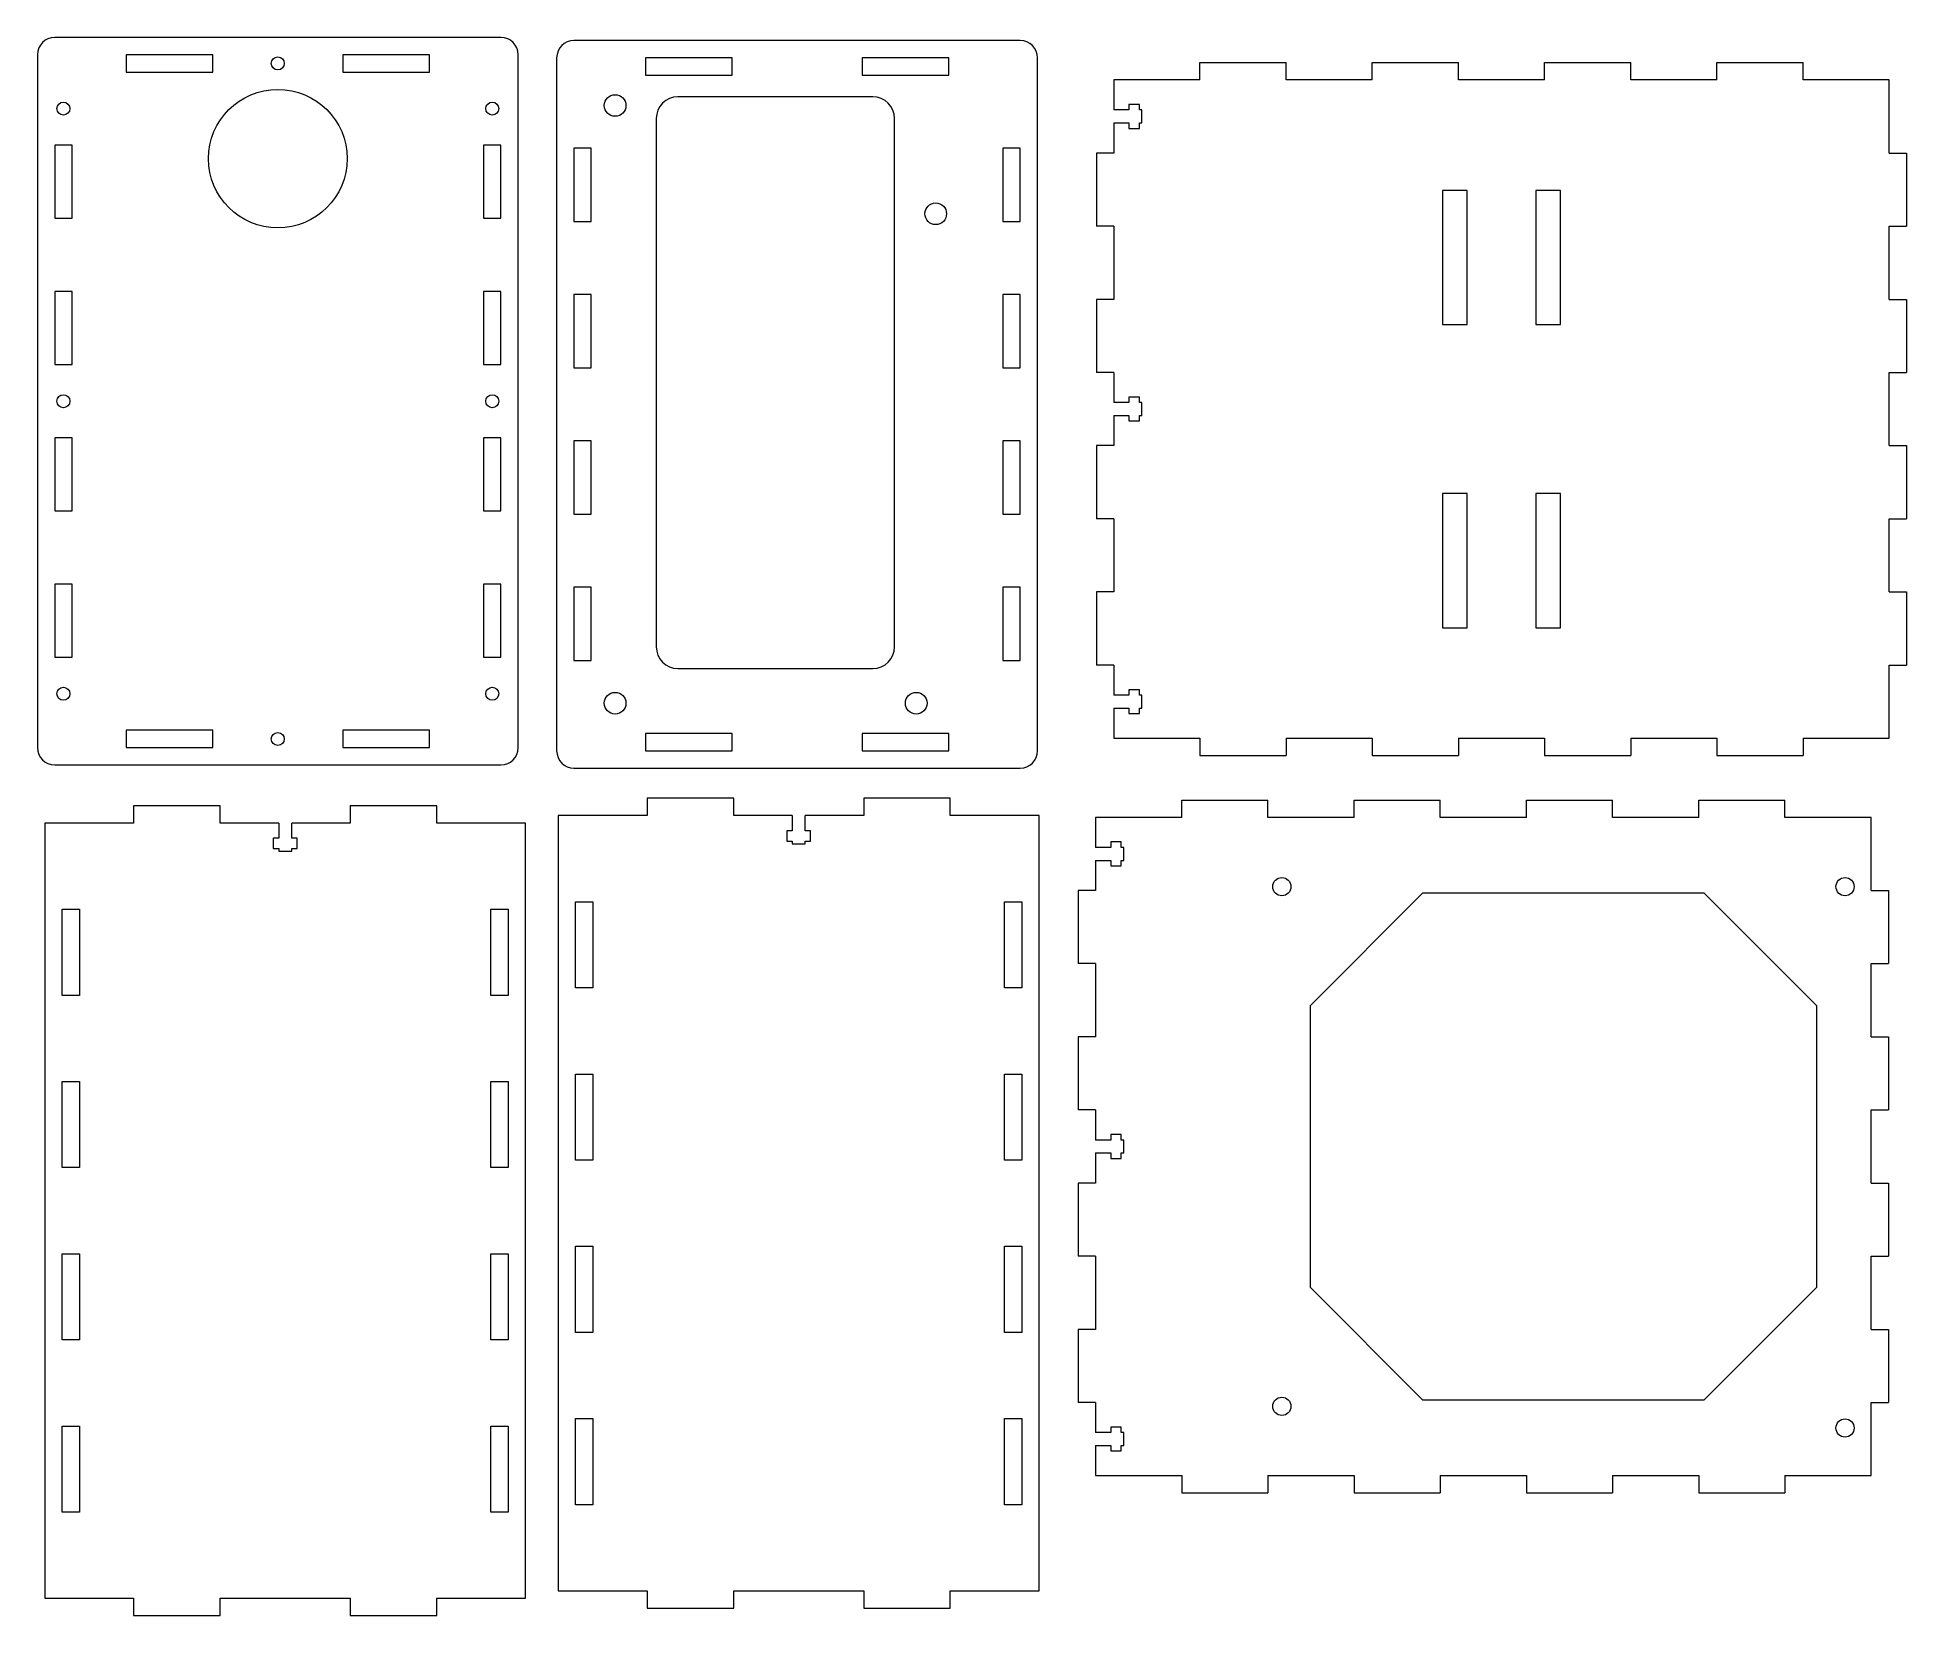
# Model space of a CAD drawing. Header units: millimetres. Extents: x 11 to 443, y 228 to 592.
import ezdxf

# ---------------------------------------------------------------- set-up
doc = ezdxf.new("R2010")
doc.units = ezdxf.units.MM

msp = doc.modelspace()

# ---------------------------------------------------------------- linework, layer by layer
at = {"color": 7, "linetype": 'Continuous', "lineweight": 15}
for p, q in [((118.5, 592.46), (15.5, 592.46)), ((238.36, 591.73), (135.36, 591.73)), ((11.5, 588.46), (11.5, 428.46)), ((52, 588.46), (32, 588.46)), ((32, 588.46), (32, 584.46)), ((52, 584.46), (52, 588.46)), ((102, 588.46), (82, 588.46)), ((82, 588.46), (82, 584.46)), ((102, 584.46), (102, 588.46)), ((122.5, 428.46), (122.5, 588.46)), ((131.36, 587.73), (131.36, 427.73)), ((171.86, 587.73), (151.86, 587.73)), ((151.86, 587.73), (151.86, 583.73)), ((171.86, 583.73), (171.86, 587.73)), ((221.86, 587.73), (201.86, 587.73)), ((201.86, 587.73), (201.86, 583.73)), ((221.86, 583.73), (221.86, 587.73)), ((242.36, 427.73), (242.36, 587.73)), ((32, 584.46), (52, 584.46)), ((82, 584.46), (102, 584.46)), ((151.86, 583.73), (171.86, 583.73)), ((201.86, 583.73), (221.86, 583.73)), ((259.97, 582.64), (259.97, 575.69)), ((279.86, 582.64), (259.97, 582.64)), ((279.86, 586.64), (299.75, 586.64)), ((279.86, 582.64), (279.86, 586.64)), ((299.75, 582.64), (299.75, 586.64)), ((319.64, 582.64), (299.75, 582.64)), ((319.64, 582.64), (319.64, 586.64)), ((319.64, 586.64), (339.53, 586.64)), ((339.53, 582.64), (339.53, 586.64)), ((359.41, 582.64), (339.53, 582.64)), ((359.41, 582.64), (359.41, 586.64)), ((359.41, 586.64), (379.3, 586.64)), ((379.3, 582.64), (379.3, 586.64)), ((399.19, 582.64), (379.3, 582.64)), ((399.19, 582.64), (399.19, 586.64)), ((399.19, 586.64), (419.08, 586.64)), ((419.08, 582.64), (419.08, 586.64)), ((438.97, 582.64), (419.08, 582.64)), ((438.97, 565.75), (438.97, 582.64)), ((204.36, 578.73), (159.36, 578.73)), ((263.47, 575.69), (259.97, 575.69)), ((265.87, 576.94), (263.47, 576.94)), ((263.47, 576.94), (263.47, 575.69)), ((265.87, 575.69), (265.87, 576.94)), ((266.47, 575.69), (265.87, 575.69)), ((266.47, 572.69), (266.47, 575.69)), ((154.36, 573.73), (154.36, 451.73)), ((209.36, 451.73), (209.36, 573.73)), ((259.97, 572.69), (263.47, 572.69)), ((259.97, 572.69), (259.97, 565.75)), ((263.47, 572.69), (263.47, 571.44)), ((263.47, 571.44), (265.87, 571.44)), ((265.87, 571.44), (265.87, 572.69)), ((265.87, 572.69), (266.47, 572.69)), ((19.5, 567.57), (15.5, 567.57)), ((15.5, 567.57), (15.5, 550.68)), ((19.5, 550.68), (19.5, 567.57)), ((118.5, 567.57), (114.5, 567.57)), ((114.5, 567.57), (114.5, 550.68)), ((118.5, 550.68), (118.5, 567.57)), ((139.36, 566.84), (135.36, 566.84)), ((135.36, 566.84), (135.36, 549.95)), ((139.36, 549.95), (139.36, 566.84)), ((238.36, 566.84), (234.36, 566.84)), ((234.36, 566.84), (234.36, 549.95)), ((238.36, 549.95), (238.36, 566.84)), ((255.97, 565.75), (255.97, 548.86)), ((259.97, 565.75), (255.97, 565.75)), ((438.97, 565.75), (442.97, 565.75)), ((442.97, 565.75), (442.97, 548.86)), ((341.57, 557.14), (335.87, 557.14)), ((335.87, 557.14), (335.87, 526.14)), ((341.57, 526.14), (341.57, 557.14)), ((363.07, 557.14), (357.37, 557.14)), ((357.37, 557.14), (357.37, 526.14)), ((363.07, 526.14), (363.07, 557.14)), ((15.5, 550.68), (19.5, 550.68)), ((114.5, 550.68), (118.5, 550.68)), ((135.36, 549.95), (139.36, 549.95)), ((234.36, 549.95), (238.36, 549.95)), ((259.97, 548.86), (255.97, 548.86)), ((259.97, 548.86), (259.97, 531.97)), ((438.97, 548.86), (442.97, 548.86)), ((438.97, 531.97), (438.97, 548.86)), ((19.5, 533.79), (15.5, 533.79)), ((15.5, 533.79), (15.5, 516.9)), ((19.5, 516.9), (19.5, 533.79)), ((118.5, 533.79), (114.5, 533.79)), ((114.5, 533.79), (114.5, 516.9)), ((118.5, 516.9), (118.5, 533.79)), ((139.36, 533.06), (135.36, 533.06)), ((135.36, 533.06), (135.36, 516.17)), ((139.36, 516.17), (139.36, 533.06)), ((238.36, 533.06), (234.36, 533.06)), ((234.36, 533.06), (234.36, 516.17)), ((238.36, 516.17), (238.36, 533.06)), ((255.97, 531.97), (255.97, 515.08)), ((259.97, 531.97), (255.97, 531.97)), ((438.97, 531.97), (442.97, 531.97)), ((442.97, 531.97), (442.97, 515.08)), ((335.87, 526.14), (341.57, 526.14)), ((357.37, 526.14), (363.07, 526.14)), ((15.5, 516.9), (19.5, 516.9)), ((114.5, 516.9), (118.5, 516.9)), ((135.36, 516.17), (139.36, 516.17)), ((234.36, 516.17), (238.36, 516.17)), ((259.97, 515.08), (255.97, 515.08)), ((259.97, 515.08), (259.97, 508.14)), ((438.97, 515.08), (442.97, 515.08)), ((438.97, 498.19), (438.97, 515.08)), ((265.87, 509.39), (263.47, 509.39)), ((263.47, 509.39), (263.47, 508.14)), ((265.87, 508.14), (265.87, 509.39)), ((263.47, 508.14), (259.97, 508.14)), ((259.97, 505.14), (259.97, 498.19)), ((259.97, 505.14), (263.47, 505.14)), ((263.47, 505.14), (263.47, 503.89)), ((266.47, 508.14), (265.87, 508.14)), ((265.87, 503.89), (265.87, 505.14)), ((265.87, 505.14), (266.47, 505.14)), ((266.47, 505.14), (266.47, 508.14)), ((263.47, 503.89), (265.87, 503.89)), ((19.5, 500.01), (15.5, 500.01)), ((15.5, 500.01), (15.5, 483.13)), ((19.5, 483.13), (19.5, 500.01)), ((118.5, 500.01), (114.5, 500.01)), ((114.5, 500.01), (114.5, 483.13)), ((118.5, 483.13), (118.5, 500.01)), ((139.36, 499.29), (135.36, 499.29)), ((135.36, 499.29), (135.36, 482.4)), ((139.36, 482.4), (139.36, 499.29)), ((238.36, 499.29), (234.36, 499.29)), ((234.36, 499.29), (234.36, 482.4)), ((238.36, 482.4), (238.36, 499.29)), ((255.97, 498.19), (255.97, 481.3)), ((259.97, 498.19), (255.97, 498.19)), ((438.97, 498.19), (442.97, 498.19)), ((442.97, 498.19), (442.97, 481.3)), ((341.57, 487.14), (335.87, 487.14)), ((335.87, 487.14), (335.87, 456.14)), ((341.57, 456.14), (341.57, 487.14)), ((357.37, 487.14), (357.37, 456.14)), ((363.07, 487.14), (357.37, 487.14)), ((363.07, 456.14), (363.07, 487.14)), ((15.5, 483.13), (19.5, 483.13)), ((114.5, 483.13), (118.5, 483.13)), ((135.36, 482.4), (139.36, 482.4)), ((234.36, 482.4), (238.36, 482.4)), ((259.97, 481.3), (255.97, 481.3)), ((259.97, 481.3), (259.97, 464.41)), ((438.97, 481.3), (442.97, 481.3)), ((438.97, 464.41), (438.97, 481.3)), ((19.5, 466.24), (15.5, 466.24)), ((15.5, 466.24), (15.5, 449.35)), ((19.5, 449.35), (19.5, 466.24)), ((118.5, 466.24), (114.5, 466.24)), ((114.5, 466.24), (114.5, 449.35)), ((118.5, 449.35), (118.5, 466.24)), ((139.36, 465.51), (135.36, 465.51)), ((135.36, 465.51), (135.36, 448.62)), ((139.36, 448.62), (139.36, 465.51)), ((238.36, 465.51), (234.36, 465.51)), ((234.36, 465.51), (234.36, 448.62)), ((238.36, 448.62), (238.36, 465.51)), ((255.97, 464.41), (255.97, 447.52)), ((259.97, 464.41), (255.97, 464.41)), ((438.97, 464.41), (442.97, 464.41)), ((442.97, 464.41), (442.97, 447.52)), ((335.87, 456.14), (341.57, 456.14)), ((357.37, 456.14), (363.07, 456.14)), ((15.5, 449.35), (19.5, 449.35)), ((114.5, 449.35), (118.5, 449.35)), ((135.36, 448.62), (139.36, 448.62)), ((159.36, 446.73), (204.36, 446.73)), ((234.36, 448.62), (238.36, 448.62)), ((259.97, 447.52), (255.97, 447.52)), ((259.97, 447.52), (259.97, 440.58)), ((438.97, 447.52), (442.97, 447.52)), ((438.97, 430.64), (438.97, 447.52)), ((263.47, 440.58), (259.97, 440.58)), ((265.87, 441.83), (263.47, 441.83)), ((263.47, 441.83), (263.47, 440.58)), ((265.87, 440.58), (265.87, 441.83)), ((266.47, 440.58), (265.87, 440.58)), ((266.47, 437.58), (266.47, 440.58)), ((259.97, 437.58), (259.97, 430.64)), ((259.97, 437.58), (263.47, 437.58)), ((263.47, 437.58), (263.47, 436.33)), ((263.47, 436.33), (265.87, 436.33)), ((265.87, 436.33), (265.87, 437.58)), ((265.87, 437.58), (266.47, 437.58)), ((52, 432.46), (32, 432.46)), ((32, 432.46), (32, 428.46)), ((52, 428.46), (52, 432.46)), ((102, 432.46), (82, 432.46)), ((82, 432.46), (82, 428.46)), ((102, 428.46), (102, 432.46)), ((171.86, 431.73), (151.86, 431.73)), ((151.86, 431.73), (151.86, 427.73)), ((171.86, 427.73), (171.86, 431.73)), ((221.86, 431.73), (201.86, 431.73)), ((201.86, 431.73), (201.86, 427.73)), ((221.86, 427.73), (221.86, 431.73)), ((32, 428.46), (52, 428.46)), ((82, 428.46), (102, 428.46)), ((151.86, 427.73), (171.86, 427.73)), ((201.86, 427.73), (221.86, 427.73)), ((259.97, 430.64), (279.86, 430.64)), ((279.86, 430.64), (279.86, 426.64)), ((299.75, 430.64), (319.64, 430.64)), ((299.75, 430.64), (299.75, 426.64)), ((319.64, 430.64), (319.64, 426.64)), ((339.53, 430.64), (359.41, 430.64)), ((339.53, 430.64), (339.53, 426.64)), ((359.41, 430.64), (359.41, 426.64)), ((379.3, 430.64), (399.19, 430.64)), ((379.3, 430.64), (379.3, 426.64)), ((399.19, 430.64), (399.19, 426.64)), ((419.08, 430.64), (419.08, 426.64)), ((419.08, 430.64), (438.97, 430.64)), ((15.5, 424.46), (118.5, 424.46)), ((135.36, 423.73), (238.36, 423.73)), ((279.86, 426.64), (299.75, 426.64)), ((319.64, 426.64), (339.53, 426.64)), ((359.41, 426.64), (379.3, 426.64)), ((399.19, 426.64), (419.08, 426.64)), ((33.7, 415.05), (33.7, 411.05)), ((53.7, 415.05), (33.7, 415.05)), ((53.7, 411.05), (53.7, 415.05)), ((83.7, 415.05), (83.7, 411.05)), ((103.7, 415.05), (83.7, 415.05)), ((103.7, 411.05), (103.7, 415.05)), ((152.23, 416.77), (152.23, 412.77)), ((172.23, 416.77), (152.23, 416.77)), ((172.23, 412.77), (172.23, 416.77)), ((202.23, 416.77), (202.23, 412.77)), ((222.23, 416.77), (202.23, 416.77)), ((222.23, 412.77), (222.23, 416.77)), ((275.65, 416.37), (295.53, 416.37)), ((275.65, 412.37), (275.65, 416.37)), ((295.53, 412.37), (295.53, 416.37)), ((315.42, 412.37), (315.42, 416.37)), ((315.42, 416.37), (335.31, 416.37)), ((335.31, 412.37), (335.31, 416.37)), ((355.2, 412.37), (355.2, 416.37)), ((355.2, 416.37), (375.09, 416.37)), ((375.09, 412.37), (375.09, 416.37)), ((394.98, 412.37), (394.98, 416.37)), ((394.98, 416.37), (414.87, 416.37)), ((414.87, 412.37), (414.87, 416.37)), ((13.2, 411.05), (13.2, 232.05)), ((33.7, 411.05), (13.2, 411.05)), ((67.2, 411.05), (53.7, 411.05)), ((67.2, 411.05), (67.2, 407.55)), ((70.2, 407.55), (70.2, 411.05)), ((83.7, 411.05), (70.2, 411.05)), ((124.2, 411.05), (103.7, 411.05)), ((124.2, 232.05), (124.2, 411.05)), ((131.73, 412.77), (131.73, 233.77)), ((152.23, 412.77), (131.73, 412.77)), ((185.73, 412.77), (172.23, 412.77)), ((185.73, 412.77), (185.73, 409.27)), ((188.73, 409.27), (188.73, 412.77)), ((202.23, 412.77), (188.73, 412.77)), ((242.73, 412.77), (222.23, 412.77)), ((242.73, 233.77), (242.73, 412.77)), ((255.76, 412.37), (255.76, 405.43)), ((275.65, 412.37), (255.76, 412.37)), ((315.42, 412.37), (295.53, 412.37)), ((355.2, 412.37), (335.31, 412.37)), ((394.98, 412.37), (375.09, 412.37)), ((434.76, 412.37), (414.87, 412.37)), ((434.76, 395.49), (434.76, 412.37)), ((65.95, 407.55), (65.95, 405.15)), ((67.2, 407.55), (65.95, 407.55)), ((71.45, 407.55), (70.2, 407.55)), ((71.45, 405.15), (71.45, 407.55)), ((184.48, 409.27), (184.48, 406.87)), ((185.73, 409.27), (184.48, 409.27)), ((184.48, 406.87), (185.73, 406.87)), ((185.73, 406.87), (185.73, 406.27)), ((185.73, 406.27), (188.73, 406.27)), ((189.98, 409.27), (188.73, 409.27)), ((188.73, 406.27), (188.73, 406.87)), ((188.73, 406.87), (189.98, 406.87)), ((189.98, 406.87), (189.98, 409.27)), ((261.66, 406.68), (259.26, 406.68)), ((259.26, 406.68), (259.26, 405.43)), ((261.66, 405.43), (261.66, 406.68)), ((65.95, 405.15), (67.2, 405.15)), ((67.2, 405.15), (67.2, 404.55)), ((67.2, 404.55), (70.2, 404.55)), ((70.2, 404.55), (70.2, 405.15)), ((70.2, 405.15), (71.45, 405.15)), ((259.26, 405.43), (255.76, 405.43)), ((255.76, 402.43), (259.26, 402.43)), ((255.76, 402.43), (255.76, 395.49)), ((259.26, 402.43), (259.26, 401.18)), ((262.26, 405.43), (261.66, 405.43)), ((261.66, 401.18), (261.66, 402.43)), ((261.66, 402.43), (262.26, 402.43)), ((262.26, 402.43), (262.26, 405.43)), ((259.26, 401.18), (261.66, 401.18)), ((135.73, 392.88), (139.73, 392.88)), ((135.73, 372.99), (135.73, 392.88)), ((139.73, 392.88), (139.73, 372.99)), ((234.73, 392.88), (238.73, 392.88)), ((234.73, 372.99), (234.73, 392.88)), ((238.73, 392.88), (238.73, 372.99)), ((251.76, 395.49), (251.76, 378.6)), ((255.76, 395.49), (251.76, 395.49)), ((331.26, 394.87), (305.26, 368.87)), ((396.26, 394.87), (331.26, 394.87)), ((422.26, 368.87), (396.26, 394.87)), ((434.76, 395.49), (438.76, 395.49)), ((438.76, 395.49), (438.76, 378.6)), ((17.2, 391.16), (21.2, 391.16)), ((17.2, 371.27), (17.2, 391.16)), ((21.2, 391.16), (21.2, 371.27)), ((116.2, 391.16), (120.2, 391.16)), ((116.2, 371.27), (116.2, 391.16)), ((120.2, 391.16), (120.2, 371.27)), ((255.76, 378.6), (251.76, 378.6)), ((255.76, 378.6), (255.76, 361.71)), ((434.76, 361.71), (434.76, 378.6)), ((434.76, 378.6), (438.76, 378.6)), ((21.2, 371.27), (17.2, 371.27)), ((120.2, 371.27), (116.2, 371.27)), ((139.73, 372.99), (135.73, 372.99)), ((238.73, 372.99), (234.73, 372.99)), ((305.26, 368.87), (305.26, 303.87)), ((422.26, 303.87), (422.26, 368.87)), ((251.76, 361.71), (251.76, 344.82)), ((255.76, 361.71), (251.76, 361.71)), ((434.76, 361.71), (438.76, 361.71)), ((438.76, 361.71), (438.76, 344.82)), ((17.2, 351.39), (21.2, 351.39)), ((17.2, 331.5), (17.2, 351.39)), ((21.2, 351.39), (21.2, 331.5)), ((116.2, 351.39), (120.2, 351.39)), ((116.2, 331.5), (116.2, 351.39)), ((120.2, 351.39), (120.2, 331.5)), ((135.73, 353.1), (139.73, 353.1)), ((135.73, 333.22), (135.73, 353.1)), ((139.73, 353.1), (139.73, 333.22)), ((234.73, 353.1), (238.73, 353.1)), ((234.73, 333.22), (234.73, 353.1)), ((238.73, 353.1), (238.73, 333.22)), ((255.76, 344.82), (251.76, 344.82)), ((255.76, 344.82), (255.76, 337.87)), ((434.76, 344.82), (438.76, 344.82)), ((434.76, 327.93), (434.76, 344.82)), ((259.26, 337.87), (255.76, 337.87)), ((261.66, 339.12), (259.26, 339.12)), ((259.26, 339.12), (259.26, 337.87)), ((261.66, 337.87), (261.66, 339.12)), ((262.26, 337.87), (261.66, 337.87)), ((262.26, 334.87), (262.26, 337.87)), ((139.73, 333.22), (135.73, 333.22)), ((238.73, 333.22), (234.73, 333.22)), ((255.76, 334.87), (255.76, 327.93)), ((255.76, 334.87), (259.26, 334.87)), ((259.26, 334.87), (259.26, 333.62)), ((259.26, 333.62), (261.66, 333.62)), ((261.66, 333.62), (261.66, 334.87)), ((261.66, 334.87), (262.26, 334.87)), ((21.2, 331.5), (17.2, 331.5)), ((120.2, 331.5), (116.2, 331.5)), ((251.76, 327.93), (251.76, 311.04)), ((255.76, 327.93), (251.76, 327.93)), ((434.76, 327.93), (438.76, 327.93)), ((438.76, 327.93), (438.76, 311.04)), ((17.2, 311.61), (21.2, 311.61)), ((17.2, 291.72), (17.2, 311.61)), ((21.2, 311.61), (21.2, 291.72)), ((116.2, 311.61), (120.2, 311.61)), ((116.2, 291.72), (116.2, 311.61)), ((120.2, 311.61), (120.2, 291.72)), ((135.73, 313.33), (139.73, 313.33)), ((135.73, 293.44), (135.73, 313.33)), ((139.73, 313.33), (139.73, 293.44)), ((234.73, 313.33), (238.73, 313.33)), ((234.73, 293.44), (234.73, 313.33)), ((238.73, 313.33), (238.73, 293.44)), ((255.76, 311.04), (251.76, 311.04)), ((255.76, 311.04), (255.76, 294.15)), ((434.76, 311.04), (438.76, 311.04)), ((434.76, 294.15), (434.76, 311.04)), ((305.26, 303.87), (331.26, 277.87)), ((396.26, 277.87), (422.26, 303.87)), ((139.73, 293.44), (135.73, 293.44)), ((238.73, 293.44), (234.73, 293.44)), ((251.76, 294.15), (251.76, 277.26)), ((255.76, 294.15), (251.76, 294.15)), ((434.76, 294.15), (438.76, 294.15)), ((438.76, 294.15), (438.76, 277.26)), ((21.2, 291.72), (17.2, 291.72)), ((120.2, 291.72), (116.2, 291.72)), ((255.76, 277.26), (251.76, 277.26)), ((255.76, 277.26), (255.76, 270.32)), ((331.26, 277.87), (396.26, 277.87)), ((434.76, 277.26), (438.76, 277.26)), ((434.76, 260.37), (434.76, 277.26)), ((17.2, 271.83), (21.2, 271.83)), ((17.2, 251.94), (17.2, 271.83)), ((21.2, 271.83), (21.2, 251.94)), ((116.2, 271.83), (120.2, 271.83)), ((116.2, 251.94), (116.2, 271.83)), ((120.2, 271.83), (120.2, 251.94)), ((135.73, 273.55), (139.73, 273.55)), ((135.73, 253.66), (135.73, 273.55)), ((139.73, 273.55), (139.73, 253.66)), ((234.73, 273.55), (238.73, 273.55)), ((234.73, 253.66), (234.73, 273.55)), ((238.73, 273.55), (238.73, 253.66)), ((259.26, 270.32), (255.76, 270.32)), ((261.66, 271.57), (259.26, 271.57)), ((259.26, 271.57), (259.26, 270.32)), ((261.66, 270.32), (261.66, 271.57)), ((262.26, 270.32), (261.66, 270.32)), ((262.26, 267.32), (262.26, 270.32)), ((255.76, 267.32), (255.76, 260.37)), ((255.76, 267.32), (259.26, 267.32)), ((259.26, 267.32), (259.26, 266.07)), ((259.26, 266.07), (261.66, 266.07)), ((261.66, 266.07), (261.66, 267.32)), ((261.66, 267.32), (262.26, 267.32)), ((255.76, 260.37), (275.65, 260.37)), ((275.65, 260.37), (275.65, 256.37)), ((295.53, 260.37), (315.42, 260.37)), ((295.53, 260.37), (295.53, 256.37)), ((315.42, 260.37), (315.42, 256.37)), ((335.31, 260.37), (355.2, 260.37)), ((335.31, 260.37), (335.31, 256.37)), ((355.2, 260.37), (355.2, 256.37)), ((375.09, 260.37), (375.09, 256.37)), ((375.09, 260.37), (394.98, 260.37)), ((394.98, 260.37), (394.98, 256.37)), ((414.87, 260.37), (414.87, 256.37)), ((414.87, 260.37), (434.76, 260.37)), ((275.65, 256.37), (295.53, 256.37)), ((315.42, 256.37), (335.31, 256.37)), ((355.2, 256.37), (375.09, 256.37)), ((394.98, 256.37), (414.87, 256.37)), ((21.2, 251.94), (17.2, 251.94)), ((120.2, 251.94), (116.2, 251.94)), ((139.73, 253.66), (135.73, 253.66)), ((238.73, 253.66), (234.73, 253.66)), ((131.73, 233.77), (152.23, 233.77)), ((152.23, 233.77), (152.23, 229.77)), ((172.23, 229.77), (172.23, 233.77)), ((172.23, 233.77), (202.23, 233.77)), ((202.23, 233.77), (202.23, 229.77)), ((222.23, 229.77), (222.23, 233.77)), ((222.23, 233.77), (242.73, 233.77)), ((13.2, 232.05), (33.7, 232.05)), ((33.7, 232.05), (33.7, 228.05)), ((53.7, 228.05), (53.7, 232.05)), ((53.7, 232.05), (83.7, 232.05)), ((83.7, 232.05), (83.7, 228.05)), ((103.7, 228.05), (103.7, 232.05)), ((103.7, 232.05), (124.2, 232.05)), ((152.23, 229.77), (172.23, 229.77)), ((202.23, 229.77), (222.23, 229.77)), ((33.7, 228.05), (53.7, 228.05)), ((83.7, 228.05), (103.7, 228.05))]:
    msp.add_line(p, q, dxfattribs=at)
for centre, radius in [((67, 586.46), 1.5), ((67, 564.46), 16), ((144.86, 576.73), 2.5), ((17.5, 576.01), 1.5), ((116.5, 576.01), 1.5), ((218.86, 551.73), 2.5), ((17.5, 508.46), 1.5), ((116.5, 508.46), 1.5), ((17.5, 440.9), 1.5), ((116.5, 440.9), 1.5), ((144.86, 438.73), 2.5), ((214.36, 438.73), 2.5), ((67, 430.46), 1.5), ((298.76, 396.37), 2.1), ((428.76, 396.37), 2.1), ((298.76, 276.37), 2.1), ((428.76, 271.37), 2.1)]:
    msp.add_circle(centre, radius, dxfattribs=at)
for centre, radius, start, end in [((15.5, 588.46), 4, 90, 180), ((118.5, 588.46), 4, 0, 90), ((135.36, 587.73), 4, 90, 180), ((238.36, 587.73), 4, 0, 90), ((159.36, 573.73), 5, 90, 180), ((204.36, 573.73), 5, 0, 90), ((159.36, 451.73), 5, 180, 270), ((204.36, 451.73), 5, 270, 0), ((15.5, 428.46), 4, 180, 270), ((118.5, 428.46), 4, 270, 0), ((135.36, 427.73), 4, 180, 270), ((238.36, 427.73), 4, 270, 0)]:
    msp.add_arc(centre, radius, start, end, dxfattribs=at)

doc.saveas('drawing.dxf')
